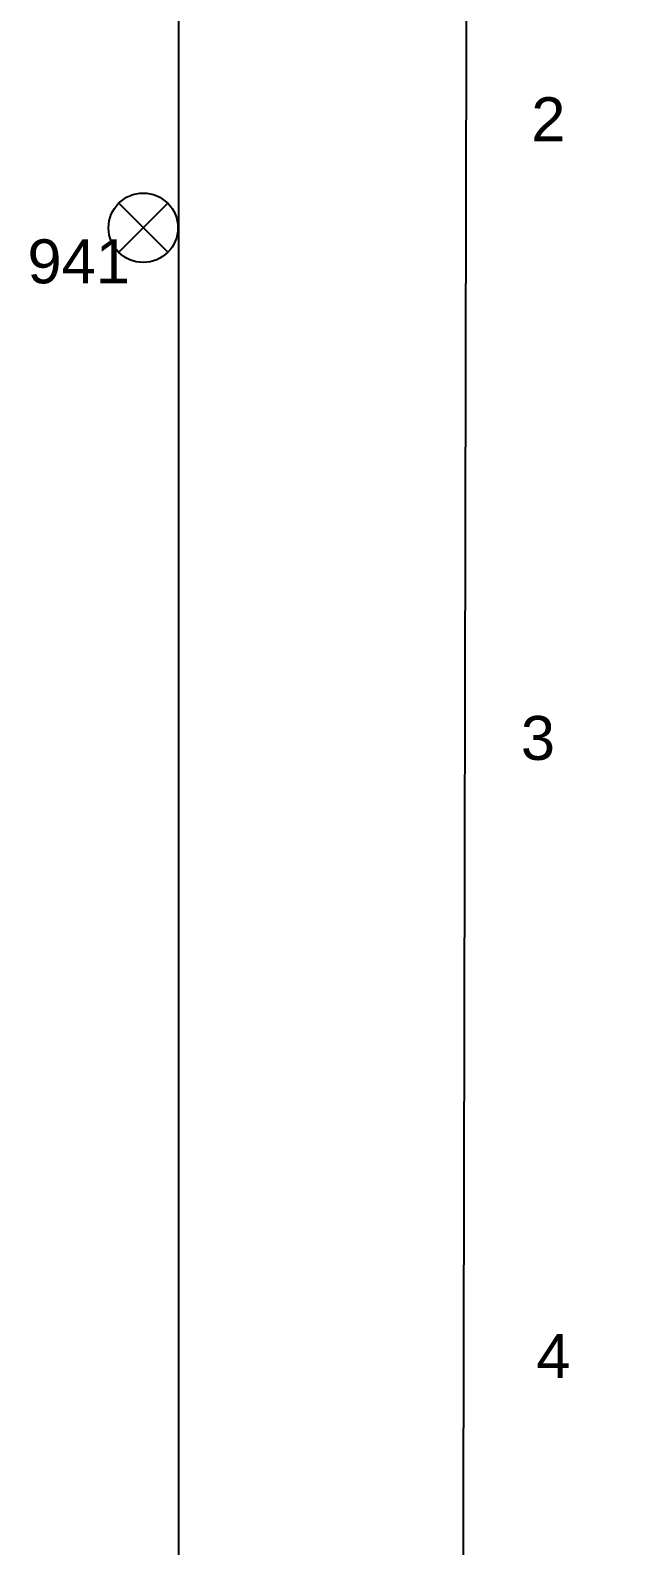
# Model space of a CAD drawing. Header units: millimetres. Extents: x 1508 to 209369, y 3688 to 146097.
# Drawn here: x 151426 to 153963, y 46276 to 52826 of the extents above; entities that cross this region are included whole.
import ezdxf

# ---------------------------------------------------------------- set-up
doc = ezdxf.new("R2010")
doc.units = ezdxf.units.MM
for name, color, linetype, true_color in [('Ndc8_Cluster', 7, 'Continuous', 0x808000), ('Ndc8_DrawingLine', 7, 'Continuous', 0x000000), ('Ndc8_Reflector', 7, 'Continuous', 0x008000), ('Ndc8_ReflectorID', 7, 'Continuous', 0x008000), ('Ndc8_Text', 7, 'Continuous', 0x000000)]:
    doc.layers.add(name, color=color, linetype=linetype, true_color=true_color)
doc.styles.add('Ndc8Style', font='arial.ttf', dxfattribs={"height": 0.2})

msp = doc.modelspace()

# ---------------------------------------------------------------- linework, layer by layer
at = {"layer": 'Ndc8_Cluster'}
msp.add_lwpolyline([(153314, 55621), (153237, 17442), (159717, 17319), (159585, 55859), (155453, 55679), (155305, 56105), (158582, 58184), (158534, 58615), (155109, 56833), (154791, 57985), (154262, 57994), (153898, 55663)], close=True, dxfattribs=at)
at = {"layer": 'Ndc8_DrawingLine'}
msp.add_line((152067, 53256), (152067, 19650), dxfattribs=at)
at = {"layer": 'Ndc8_Reflector'}
for p, q in [((152020, 52078), (151808, 51866)), ((151808, 52078), (152020, 51866))]:
    msp.add_line(p, q, dxfattribs=at)
msp.add_circle((151914, 51972), 150, dxfattribs=at)

# ---------------------------------------------------------------- texts
at = {"layer": 'Ndc8_ReflectorID', "style": 'Ndc8Style'}
msp.add_text('941', height=190, dxfattribs=at).set_placement((151414, 51732))
at = {"layer": 'Ndc8_Text', "char_height": 190, "width": 322, "attachment_point": 1, "style": 'Ndc8Style'}
for s, insert in [('2', (153590, 52536)), ('3', (153545, 49862)), ('4', (153612, 47191))]:
    msp.add_mtext(s, dxfattribs=dict(at, insert=insert))

doc.saveas('drawing.dxf')
